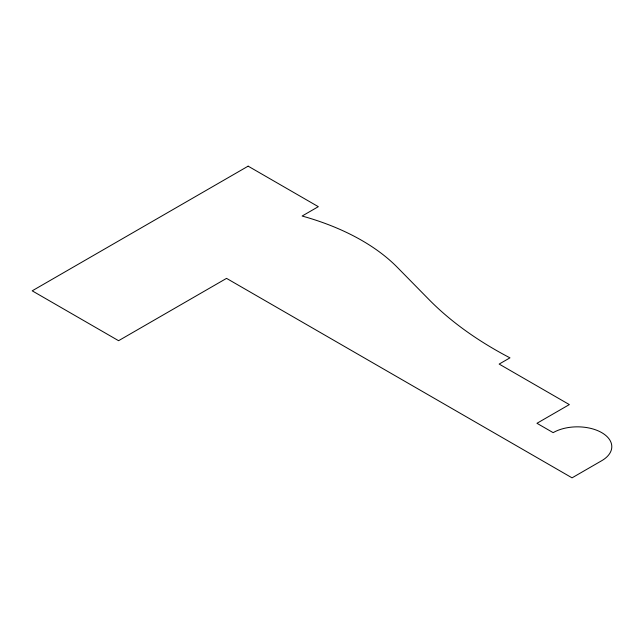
<?xml version="1.0" encoding="UTF-8"?>
<svg xmlns="http://www.w3.org/2000/svg" width="644" height="644" viewBox="0 0 644 644"><rect width="100%" height="100%" fill="white"/><g stroke="black" fill="none" stroke-linecap="round" stroke-linejoin="round"><path stroke-width="0.97" d="M248.141 166.16L32.2 290.83L118.577 340.7L226.543 278.369L572.049 477.84L601.738 460.693A34.357 19.835 0 0 0 601.738 432.647A34.357 19.835 0 0 0 553.148 432.647L536.959 423.293L569.344 404.593L499.164 364.077L509.968 357.847A406.195 234.513 0 0 1 428.928 299.508L397.412 267.429A218.171 125.958 0 0 0 302.125 216.03L318.321 206.676L248.141 166.16"/></g></svg>
